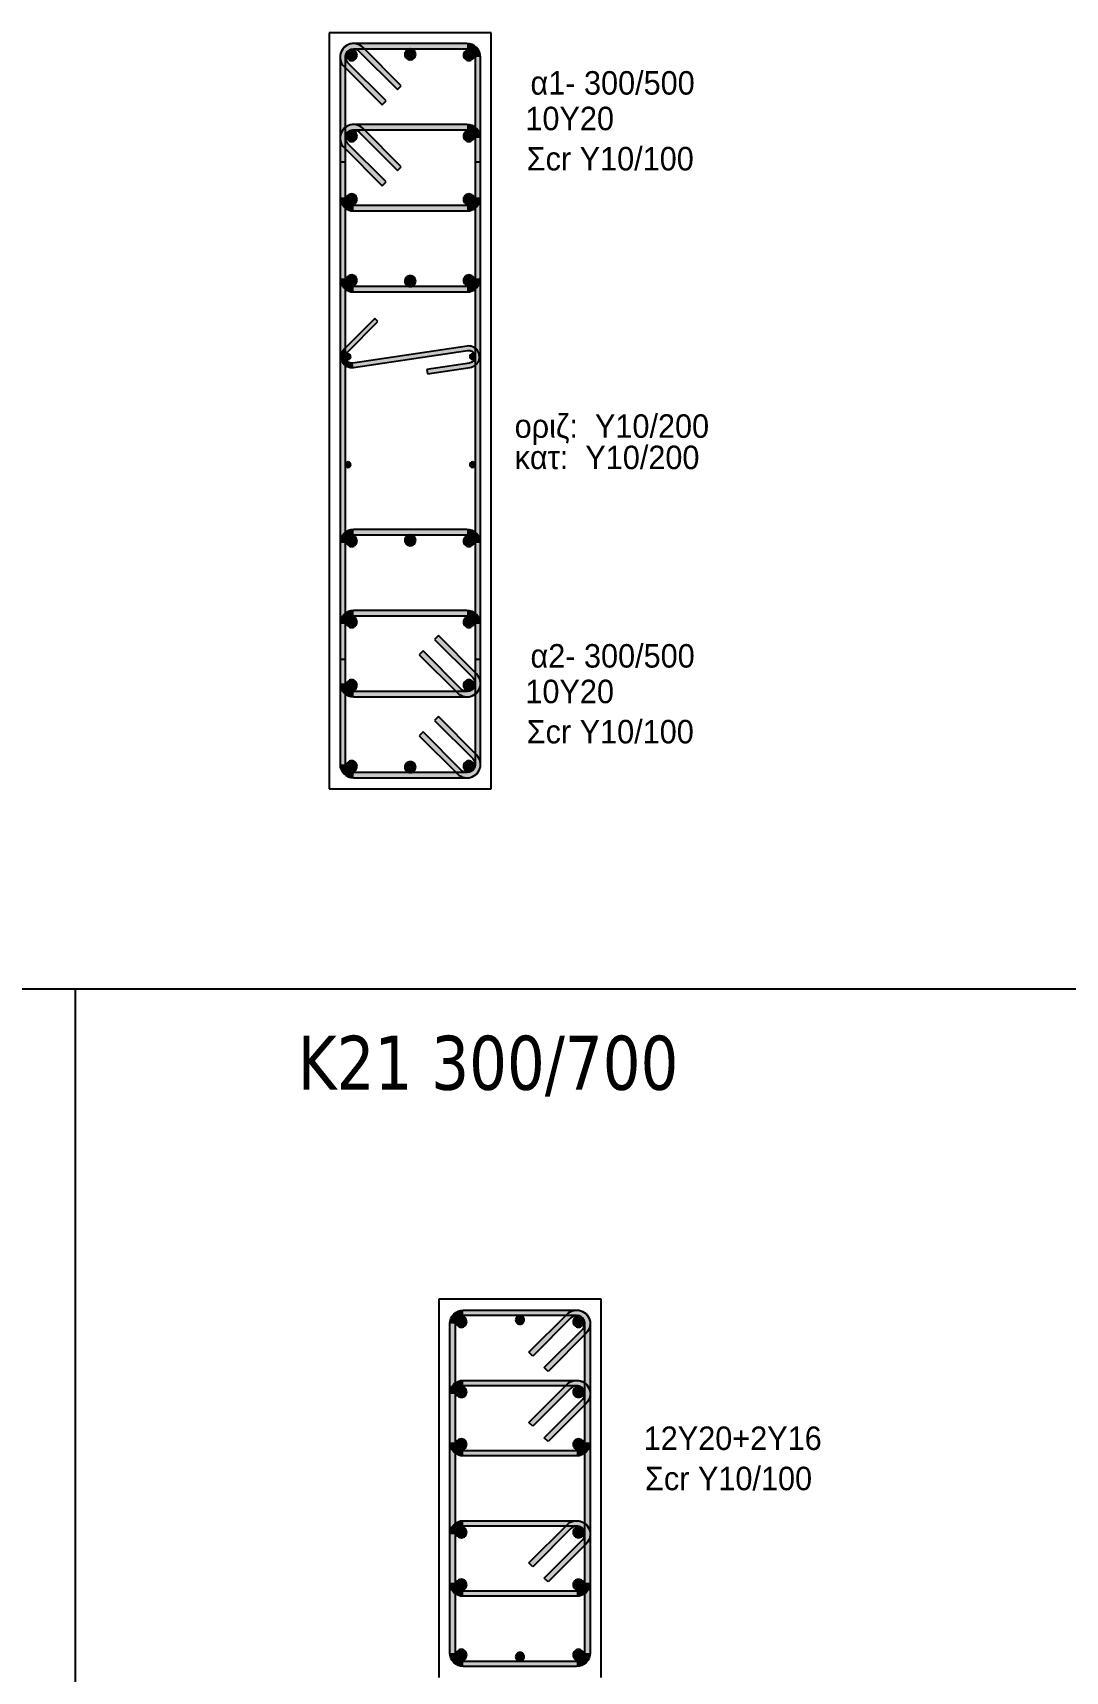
# Model space of a CAD drawing. Header units: millimetres. Extents: x -2171 to 1563, y -1758 to -1505.
# Drawn here: x 6.69 to 16.25, y -1616.9 to -1601.73 of the extents above; entities that cross this region are included whole.
import ezdxf

# ---------------------------------------------------------------- set-up
doc = ezdxf.new("R2010")
doc.units = ezdxf.units.MM
for name, color, linetype in [('Col_Det', 7, 'Continuous'), ('Col_Det_Fill', 7, 'Continuous'), ('Geo_Col_Pro_1', 7, 'Continuous'), ('pinakaki', 153, 'Continuous')]:
    doc.layers.add(name, color=color, linetype=linetype)
doc.styles.add('S1Arl22_b_934_161', font='arial.ttf', dxfattribs={"width": 0.933629, "height": 0.002175})
doc.styles.get("Standard").update_dxf_attribs({"font": 'tahoma.ttf'})

msp = doc.modelspace()

# ---------------------------------------------------------------- hatches: boundary and pattern name
at = {"layer": 'Col_Det_Fill'}
for color, points in [(252, [(9.717, -1601.9014), (9.7523, -1601.8661, 0.6681786), (9.5389, -1601.9545), (9.5889, -1601.9545, -0.6681786)]), (252, [(9.6639, -1601.8795), (9.6639, -1601.8295, 0.6681786), (9.5756, -1602.0428), (9.6109, -1602.0075, -0.6681786)]), (252, [(9.5889, -1601.9545), (9.5389, -1601.9545), (9.5389, -1604.0045), (9.5889, -1604.0045)]), (12, [(9.6463, -1601.8868, 0.4142136), (9.5963, -1601.9368, 0.4142136), (9.6463, -1601.9868, 0.4142136), (9.6963, -1601.9368, 0.4142136)]), (252, [(10.7139, -1601.8795), (10.7139, -1601.8295), (9.6639, -1601.8295), (9.6639, -1601.8795)]), (252, [(10.0705, -1602.255), (10.1059, -1602.2196), (9.7523, -1601.8661), (9.717, -1601.9014)]), (133, [(10.1889, -1601.8795, 0.4142136), (10.1389, -1601.9295, 0.4142136), (10.1889, -1601.9795, 0.4142136), (10.2389, -1601.9295, 0.4142136)]), (12, [(10.7316, -1601.8868, 0.4142136), (10.6816, -1601.9368, 0.4142136), (10.7316, -1601.9868, 0.4142136), (10.7816, -1601.9368, 0.4142136)]), (252, [(10.7889, -1601.9545), (10.8389, -1601.9545, 0.4142136), (10.7139, -1601.8295), (10.7139, -1601.8795, -0.4142136)]), (252, [(10.7889, -1604.0045), (10.8389, -1604.0045), (10.8389, -1601.9545), (10.7889, -1601.9545)]), (252, [(9.6109, -1602.0075), (9.5756, -1602.0428), (9.9291, -1602.3964), (9.9645, -1602.361)]), (252, [(9.717, -1602.6514), (9.7523, -1602.6161, 0.6681786), (9.5389, -1602.7045), (9.5889, -1602.7045, -0.6681786)]), (252, [(9.6639, -1602.6295), (9.6639, -1602.5795, 0.6681786), (9.5756, -1602.7928), (9.6109, -1602.7575, -0.6681786)]), (252, [(9.5889, -1602.7045), (9.5389, -1602.7045), (9.5389, -1603.2545), (9.5889, -1603.2545)]), (56, [(9.6463, -1602.6368, 0.4142136), (9.5963, -1602.6868, 0.4142136), (9.6463, -1602.7368, 0.4142136), (9.6963, -1602.6868, 0.4142136)]), (252, [(10.7139, -1602.6295), (10.7139, -1602.5795), (9.6639, -1602.5795), (9.6639, -1602.6295)]), (252, [(10.0705, -1603.005), (10.1059, -1602.9696), (9.7523, -1602.6161), (9.717, -1602.6514)]), (56, [(10.7316, -1602.6368, 0.4142136), (10.6816, -1602.6868, 0.4142136), (10.7316, -1602.7368, 0.4142136), (10.7816, -1602.6868, 0.4142136)]), (252, [(10.7889, -1602.7045), (10.8389, -1602.7045, 0.4142136), (10.7139, -1602.5795), (10.7139, -1602.6295, -0.4142136)]), (252, [(10.7889, -1603.2545), (10.8389, -1603.2545), (10.8389, -1602.7045), (10.7889, -1602.7045)]), (252, [(9.6109, -1602.7575), (9.5756, -1602.7928), (9.9291, -1603.1464), (9.9645, -1603.111)]), (252, [(9.5889, -1602.9279), (9.5389, -1602.9279), (9.5389, -1607.531), (9.5889, -1607.531)]), (252, [(10.7889, -1607.531), (10.8389, -1607.531), (10.8389, -1602.9279), (10.7889, -1602.9279)]), (252, [(9.5889, -1603.2545), (9.5389, -1603.2545, 0.4142136), (9.6639, -1603.3795), (9.6639, -1603.3295, -0.4142136)]), (56, [(9.6463, -1603.2221, 0.4142136), (9.5963, -1603.2721, 0.4142136), (9.6463, -1603.3221, 0.4142136), (9.6963, -1603.2721, 0.4142136)]), (56, [(10.7316, -1603.2221, 0.4142136), (10.6816, -1603.2721, 0.4142136), (10.7316, -1603.3221, 0.4142136), (10.7816, -1603.2721, 0.4142136)]), (252, [(10.7139, -1603.3295), (10.7139, -1603.3795, 0.4142136), (10.8389, -1603.2545), (10.7889, -1603.2545, -0.4142136)]), (252, [(9.6639, -1603.3295), (9.6639, -1603.3795), (10.7139, -1603.3795), (10.7139, -1603.3295)]), (252, [(9.5889, -1604.0045), (9.5389, -1604.0045, 0.4142136), (9.6639, -1604.1295), (9.6639, -1604.0795, -0.4142136)]), (12, [(9.6463, -1603.9721, 0.4142136), (9.5963, -1604.0221, 0.4142136), (9.6463, -1604.0721, 0.4142136), (9.6963, -1604.0221, 0.4142136)]), (252, [(9.6639, -1604.0795), (9.6639, -1604.1295), (10.7139, -1604.1295), (10.7139, -1604.0795)]), (133, [(10.1889, -1603.9795, 0.4142136), (10.1389, -1604.0295, 0.4142136), (10.1889, -1604.0795, 0.4142136), (10.2389, -1604.0295, 0.4142136)]), (12, [(10.7316, -1603.9721, 0.4142136), (10.6816, -1604.0221, 0.4142136), (10.7316, -1604.0721, 0.4142136), (10.7816, -1604.0221, 0.4142136)]), (252, [(10.7139, -1604.0795), (10.7139, -1604.1295, 0.4142136), (10.8389, -1604.0045), (10.7889, -1604.0045, -0.4142136)]), (252, [(9.5782, -1604.659), (9.6065, -1604.6873), (9.8894, -1604.4044), (9.8611, -1604.3762)]), (252, [(9.6638, -1604.8286), (9.6578, -1604.789, -0.7233449), (9.6065, -1604.6873), (9.5782, -1604.659, 0.7233449)]), (252, [(10.7201, -1604.6704), (10.7141, -1604.6308), (9.6578, -1604.789), (9.6638, -1604.8286)]), (252, [(10.7378, -1604.789), (10.7438, -1604.8286, 1), (10.7141, -1604.6308), (10.7201, -1604.6704, -1)]), (133, [(9.6139, -1604.7547, 0.4142136), (9.6389, -1604.7297, 0.4142136), (9.6139, -1604.7047, 0.4142136), (9.5889, -1604.7297, 0.4142136)]), (252, [(10.3422, -1604.8483), (10.3482, -1604.8879), (10.7438, -1604.8286), (10.7378, -1604.789)]), (133, [(10.7639, -1604.7547, 0.4142136), (10.7889, -1604.7297, 0.4142136), (10.7639, -1604.7047, 0.4142136), (10.7389, -1604.7297, 0.4142136)]), (133, [(9.6139, -1605.7542, 0.4142136), (9.6389, -1605.7292, 0.4142136), (9.6139, -1605.7042, 0.4142136), (9.5889, -1605.7292, 0.4142136)]), (133, [(10.7639, -1605.7542, 0.4142136), (10.7889, -1605.7292, 0.4142136), (10.7639, -1605.7042, 0.4142136), (10.7389, -1605.7292, 0.4142136)]), (252, [(9.6639, -1606.3795), (9.6639, -1606.3295, 0.4142136), (9.5389, -1606.4545), (9.5889, -1606.4545, -0.4142136)]), (252, [(10.7139, -1606.3795), (10.7139, -1606.3295), (9.6639, -1606.3295), (9.6639, -1606.3795)]), (252, [(10.7889, -1606.4545), (10.8389, -1606.4545, 0.4142136), (10.7139, -1606.3295), (10.7139, -1606.3795, -0.4142136)]), (252, [(9.5889, -1606.4545), (9.5389, -1606.4545), (9.5389, -1608.5045), (9.5889, -1608.5045)]), (12, [(9.6463, -1606.4868, 0.4142136), (9.6963, -1606.4368, 0.4142136), (9.6463, -1606.3868, 0.4142136), (9.5963, -1606.4368, 0.4142136)]), (133, [(10.1889, -1606.4795, 0.4142136), (10.2389, -1606.4295, 0.4142136), (10.1889, -1606.3795, 0.4142136), (10.1389, -1606.4295, 0.4142136)]), (12, [(10.7316, -1606.4868, 0.4142136), (10.7816, -1606.4368, 0.4142136), (10.7316, -1606.3868, 0.4142136), (10.6816, -1606.4368, 0.4142136)]), (252, [(10.7889, -1608.5045), (10.8389, -1608.5045), (10.8389, -1606.4545), (10.7889, -1606.4545)]), (252, [(9.6639, -1607.1295), (9.6639, -1607.0795, 0.4142136), (9.5389, -1607.2045), (9.5889, -1607.2045, -0.4142136)]), (252, [(10.7139, -1607.1295), (10.7139, -1607.0795), (9.6639, -1607.0795), (9.6639, -1607.1295)]), (252, [(10.7889, -1607.2045), (10.8389, -1607.2045, 0.4142136), (10.7139, -1607.0795), (10.7139, -1607.1295, -0.4142136)]), (252, [(9.5889, -1607.2045), (9.5389, -1607.2045), (9.5389, -1607.7545), (9.5889, -1607.7545)]), (56, [(9.6463, -1607.2368, 0.4142136), (9.6963, -1607.1868, 0.4142136), (9.6463, -1607.1368, 0.4142136), (9.5963, -1607.1868, 0.4142136)]), (56, [(10.7316, -1607.2368, 0.4142136), (10.7816, -1607.1868, 0.4142136), (10.7316, -1607.1368, 0.4142136), (10.6816, -1607.1868, 0.4142136)]), (252, [(10.7889, -1607.7545), (10.8389, -1607.7545), (10.8389, -1607.2045), (10.7889, -1607.2045)]), (252, [(10.767, -1607.7014), (10.8023, -1607.6661), (10.4488, -1607.3125), (10.4134, -1607.3479)]), (252, [(10.3074, -1607.4539), (10.272, -1607.4893), (10.6256, -1607.8428), (10.6609, -1607.8075)]), (252, [(10.7139, -1607.8295), (10.7139, -1607.8795, 0.6681786), (10.8023, -1607.6661), (10.767, -1607.7014, -0.6681786)]), (252, [(9.5889, -1607.7545), (9.5389, -1607.7545, 0.4142136), (9.6639, -1607.8795), (9.6639, -1607.8295, -0.4142136)]), (56, [(9.6463, -1607.8221, 0.4142136), (9.6963, -1607.7721, 0.4142136), (9.6463, -1607.7221, 0.4142136), (9.5963, -1607.7721, 0.4142136)]), (252, [(9.6639, -1607.8295), (9.6639, -1607.8795), (10.7139, -1607.8795), (10.7139, -1607.8295)]), (252, [(10.6609, -1607.8075), (10.6256, -1607.8428, 0.6681786), (10.8389, -1607.7545), (10.7889, -1607.7545, -0.6681786)]), (56, [(10.7316, -1607.8221, 0.4142136), (10.7816, -1607.7721, 0.4142136), (10.7316, -1607.7221, 0.4142136), (10.6816, -1607.7721, 0.4142136)]), (252, [(10.767, -1608.4514), (10.8023, -1608.4161), (10.4488, -1608.0625), (10.4134, -1608.0979)]), (252, [(10.3074, -1608.2039), (10.272, -1608.2393), (10.6256, -1608.5928), (10.6609, -1608.5575)]), (12, [(9.6463, -1608.5721, 0.4142136), (9.6963, -1608.5221, 0.4142136), (9.6463, -1608.4721, 0.4142136), (9.5963, -1608.5221, 0.4142136)]), (133, [(10.1889, -1608.5795, 0.4142136), (10.2389, -1608.5295, 0.4142136), (10.1889, -1608.4795, 0.4142136), (10.1389, -1608.5295, 0.4142136)]), (12, [(10.7316, -1608.5721, 0.4142136), (10.7816, -1608.5221, 0.4142136), (10.7316, -1608.4721, 0.4142136), (10.6816, -1608.5221, 0.4142136)]), (252, [(10.7139, -1608.5795), (10.7139, -1608.6295, 0.6681786), (10.8023, -1608.4161), (10.767, -1608.4514, -0.6681786)]), (252, [(9.5889, -1608.5045), (9.5389, -1608.5045, 0.4142136), (9.6639, -1608.6295), (9.6639, -1608.5795, -0.4142136)]), (252, [(9.6639, -1608.5795), (9.6639, -1608.6295), (10.7139, -1608.6295), (10.7139, -1608.5795)]), (252, [(10.6609, -1608.5575), (10.6256, -1608.5928, 0.6681786), (10.8389, -1608.5045), (10.7889, -1608.5045, -0.6681786)]), (252, [(10.6042, -1613.6836), (10.5542, -1613.6836, -0.4142136), (10.6792, -1613.5586), (10.6792, -1613.6086, 0.4142136)]), (12, [(10.7116, -1613.6659, 0.4142136), (10.6616, -1613.6159, 0.4142136), (10.6116, -1613.6659, 0.4142136), (10.6616, -1613.7159, 0.4142136)]), (252, [(10.6792, -1613.6086), (10.6792, -1613.5586), (11.7292, -1613.5586), (11.7292, -1613.6086)]), (12, [(11.2443, -1613.6486, 0.4142136), (11.2043, -1613.6086, 0.4142136), (11.1643, -1613.6486, 0.4142136), (11.2043, -1613.6886, 0.4142136)]), (252, [(11.3226, -1613.9841), (11.2873, -1613.9487), (11.6408, -1613.5952), (11.6762, -1613.6305)]), (252, [(11.6762, -1613.6305), (11.6408, -1613.5952, -0.6681786), (11.8542, -1613.6836), (11.8042, -1613.6836, 0.6681786)]), (12, [(11.7969, -1613.6659, 0.4142136), (11.7469, -1613.6159, 0.4142136), (11.6969, -1613.6659, 0.4142136), (11.7469, -1613.7159, 0.4142136)]), (252, [(11.7292, -1613.6086), (11.7292, -1613.5586, -0.6681786), (11.8176, -1613.772), (11.7823, -1613.7366, 0.6681786)]), (252, [(10.6042, -1616.7336), (10.5542, -1616.7336), (10.5542, -1613.6836), (10.6042, -1613.6836)]), (252, [(11.7823, -1613.7366), (11.8176, -1613.772), (11.4641, -1614.1255), (11.4287, -1614.0902)]), (252, [(11.8042, -1613.6836), (11.8542, -1613.6836), (11.8542, -1616.7336), (11.8042, -1616.7336)]), (252, [(10.6042, -1614.3336), (10.5542, -1614.3336, -0.4142136), (10.6792, -1614.2086), (10.6792, -1614.2586, 0.4142136)]), (252, [(10.6792, -1614.2586), (10.6792, -1614.2086), (11.7292, -1614.2086), (11.7292, -1614.2586)]), (252, [(11.3226, -1614.6341), (11.2873, -1614.5987), (11.6408, -1614.2452), (11.6762, -1614.2805)]), (252, [(11.6762, -1614.2805), (11.6408, -1614.2452, -0.6681786), (11.8542, -1614.3336), (11.8042, -1614.3336, 0.6681786)]), (252, [(11.7292, -1614.2586), (11.7292, -1614.2086, -0.6681786), (11.8176, -1614.422), (11.7823, -1614.3866, 0.6681786)]), (252, [(10.6042, -1614.7836), (10.5542, -1614.7836), (10.5542, -1614.3336), (10.6042, -1614.3336)]), (56, [(10.7116, -1614.3159, 0.4142136), (10.6616, -1614.2659, 0.4142136), (10.6116, -1614.3159, 0.4142136), (10.6616, -1614.3659, 0.4142136)]), (252, [(11.7823, -1614.3866), (11.8176, -1614.422), (11.4641, -1614.7755), (11.4287, -1614.7402)]), (56, [(11.7969, -1614.3159, 0.4142136), (11.7469, -1614.2659, 0.4142136), (11.6969, -1614.3159, 0.4142136), (11.7469, -1614.3659, 0.4142136)]), (252, [(11.8042, -1614.3336), (11.8542, -1614.3336), (11.8542, -1614.7836), (11.8042, -1614.7836)]), (252, [(10.6792, -1614.8586), (10.6792, -1614.9086, -0.4142136), (10.5542, -1614.7836), (10.6042, -1614.7836, 0.4142136)]), (56, [(10.7116, -1614.8012, 0.4142136), (10.6616, -1614.7512, 0.4142136), (10.6116, -1614.8012, 0.4142136), (10.6616, -1614.8512, 0.4142136)]), (56, [(11.7969, -1614.8012, 0.4142136), (11.7469, -1614.7512, 0.4142136), (11.6969, -1614.8012, 0.4142136), (11.7469, -1614.8512, 0.4142136)]), (252, [(11.8042, -1614.7836), (11.8542, -1614.7836, -0.4142136), (11.7292, -1614.9086), (11.7292, -1614.8586, 0.4142136)]), (252, [(11.7292, -1614.8586), (11.7292, -1614.9086), (10.6792, -1614.9086), (10.6792, -1614.8586)]), (252, [(10.6042, -1615.6336), (10.5542, -1615.6336, -0.4142136), (10.6792, -1615.5086), (10.6792, -1615.5586, 0.4142136)]), (56, [(10.7116, -1615.6159, 0.4142136), (10.6616, -1615.5659, 0.4142136), (10.6116, -1615.6159, 0.4142136), (10.6616, -1615.6659, 0.4142136)]), (252, [(10.6792, -1615.5586), (10.6792, -1615.5086), (11.7292, -1615.5086), (11.7292, -1615.5586)]), (252, [(11.3226, -1615.9341), (11.2873, -1615.8987), (11.6408, -1615.5452), (11.6762, -1615.5805)]), (252, [(11.6762, -1615.5805), (11.6408, -1615.5452, -0.6681786), (11.8542, -1615.6336), (11.8042, -1615.6336, 0.6681786)]), (56, [(11.7969, -1615.6159, 0.4142136), (11.7469, -1615.5659, 0.4142136), (11.6969, -1615.6159, 0.4142136), (11.7469, -1615.6659, 0.4142136)]), (252, [(11.7292, -1615.5586), (11.7292, -1615.5086, -0.6681786), (11.8176, -1615.722), (11.7823, -1615.6866, 0.6681786)]), (252, [(10.6042, -1616.0836), (10.5542, -1616.0836), (10.5542, -1615.6336), (10.6042, -1615.6336)]), (252, [(11.7823, -1615.6866), (11.8176, -1615.722), (11.4641, -1616.0755), (11.4287, -1616.0402)]), (252, [(11.8042, -1615.6336), (11.8542, -1615.6336), (11.8542, -1616.0836), (11.8042, -1616.0836)]), (56, [(10.7116, -1616.1012, 0.4142136), (10.6616, -1616.0512, 0.4142136), (10.6116, -1616.1012, 0.4142136), (10.6616, -1616.1512, 0.4142136)]), (56, [(11.7969, -1616.1012, 0.4142136), (11.7469, -1616.0512, 0.4142136), (11.6969, -1616.1012, 0.4142136), (11.7469, -1616.1512, 0.4142136)]), (252, [(10.6792, -1616.1586), (10.6792, -1616.2086, -0.4142136), (10.5542, -1616.0836), (10.6042, -1616.0836, 0.4142136)]), (252, [(11.7292, -1616.1586), (11.7292, -1616.2086), (10.6792, -1616.2086), (10.6792, -1616.1586)]), (252, [(11.8042, -1616.0836), (11.8542, -1616.0836, -0.4142136), (11.7292, -1616.2086), (11.7292, -1616.1586, 0.4142136)]), (252, [(10.6792, -1616.8086), (10.6792, -1616.8586, -0.4142136), (10.5542, -1616.7336), (10.6042, -1616.7336, 0.4142136)]), (12, [(10.7116, -1616.7512, 0.4142136), (10.6616, -1616.7012, 0.4142136), (10.6116, -1616.7512, 0.4142136), (10.6616, -1616.8012, 0.4142136)]), (252, [(11.7292, -1616.8086), (11.7292, -1616.8586), (10.6792, -1616.8586), (10.6792, -1616.8086)]), (12, [(11.2442, -1616.7686, 0.4142136), (11.2042, -1616.7286, 0.4142136), (11.1642, -1616.7686, 0.4142136), (11.2042, -1616.8086, 0.4142136)]), (12, [(11.7969, -1616.7512, 0.4142136), (11.7469, -1616.7012, 0.4142136), (11.6969, -1616.7512, 0.4142136), (11.7469, -1616.8012, 0.4142136)]), (252, [(11.8042, -1616.7336), (11.8542, -1616.7336, -0.4142136), (11.7292, -1616.8586), (11.7292, -1616.8086, 0.4142136)])]:
    msp.add_hatch(color=color, dxfattribs=at).paths.add_polyline_path(points)

# ---------------------------------------------------------------- linework, layer by layer
at = {"layer": 'Col_Det', "color": 7, "elevation": -49.25}
for points in [[(10.9389, -1601.7295), (9.4389, -1601.7295)], [(9.4389, -1601.7295), (9.4389, -1608.7295)], [(10.9389, -1608.7295), (10.9389, -1601.7295)], [(9.5389, -1601.9545), (9.5389, -1604.0045)], [(9.5889, -1604.0045), (9.5889, -1601.9545)], [(10.7139, -1601.8295), (9.6639, -1601.8295)], [(9.6639, -1601.8795), (10.7139, -1601.8795)], [(9.717, -1601.9014), (10.0705, -1602.255)], [(10.1059, -1602.2196), (9.7523, -1601.8661)], [(10.7889, -1601.9545), (10.7889, -1604.0045)], [(10.8389, -1604.0045), (10.8389, -1601.9545)], [(9.5756, -1602.0428), (9.9291, -1602.3964)], [(9.9645, -1602.361), (9.6109, -1602.0075)], [(10.0705, -1602.255), (10.1059, -1602.2196)], [(9.9291, -1602.3964), (9.9645, -1602.361)], [(9.5389, -1602.7045), (9.5389, -1603.2545)], [(9.5889, -1603.2545), (9.5889, -1602.7045)], [(10.7139, -1602.5795), (9.6639, -1602.5795)], [(9.6639, -1602.6295), (10.7139, -1602.6295)], [(9.717, -1602.6514), (10.0705, -1603.005)], [(10.1059, -1602.9696), (9.7523, -1602.6161)], [(10.7889, -1602.7045), (10.7889, -1603.2545)], [(10.8389, -1603.2545), (10.8389, -1602.7045)], [(9.5756, -1602.7928), (9.9291, -1603.1464)], [(9.9645, -1603.111), (9.6109, -1602.7575)], [(9.5889, -1602.9279), (9.5389, -1602.9279)], [(9.5389, -1602.9279), (9.5389, -1607.531)], [(9.5889, -1607.531), (9.5889, -1602.9279)], [(10.0705, -1603.005), (10.1059, -1602.9696)], [(10.8389, -1602.9279), (10.7889, -1602.9279)], [(10.7889, -1602.9279), (10.7889, -1607.531)], [(10.8389, -1607.531), (10.8389, -1602.9279)], [(9.9291, -1603.1464), (9.9645, -1603.111)], [(10.7139, -1603.3295), (9.6639, -1603.3295)], [(9.6639, -1603.3795), (10.7139, -1603.3795)], [(10.7139, -1604.0795), (9.6639, -1604.0795)], [(9.6639, -1604.1295), (10.7139, -1604.1295)], [(9.8611, -1604.3762), (9.5782, -1604.659)], [(9.8894, -1604.4044), (9.8611, -1604.3762)], [(9.6065, -1604.6873), (9.8894, -1604.4044)], [(10.7141, -1604.6308), (9.6578, -1604.789)], [(9.6638, -1604.8286), (10.7201, -1604.6704)], [(10.7378, -1604.789), (10.3422, -1604.8483)], [(10.3482, -1604.8879), (10.7438, -1604.8286)], [(10.3422, -1604.8483), (10.3482, -1604.8879)], [(10.7139, -1606.3295), (9.6639, -1606.3295)], [(9.5389, -1606.4545), (9.5389, -1608.5045)], [(9.5889, -1608.5045), (9.5889, -1606.4545)], [(9.6639, -1606.3795), (10.7139, -1606.3795)], [(10.7889, -1606.4545), (10.7889, -1608.5045)], [(10.8389, -1608.5045), (10.8389, -1606.4545)], [(10.7139, -1607.0795), (9.6639, -1607.0795)], [(9.5389, -1607.2045), (9.5389, -1607.7545)], [(9.5889, -1607.7545), (9.5889, -1607.2045)], [(9.6639, -1607.1295), (10.7139, -1607.1295)], [(10.7889, -1607.2045), (10.7889, -1607.7545)], [(10.8389, -1607.7545), (10.8389, -1607.2045)], [(10.4488, -1607.3125), (10.4134, -1607.3479)], [(10.4134, -1607.3479), (10.767, -1607.7014)], [(10.8023, -1607.6661), (10.4488, -1607.3125)], [(9.5389, -1607.531), (9.5889, -1607.531)], [(10.3074, -1607.4539), (10.272, -1607.4893)], [(10.272, -1607.4893), (10.6256, -1607.8428)], [(10.6609, -1607.8075), (10.3074, -1607.4539)], [(10.7889, -1607.531), (10.8389, -1607.531)], [(10.7139, -1607.8295), (9.6639, -1607.8295)], [(9.6639, -1607.8795), (10.7139, -1607.8795)], [(10.4488, -1608.0625), (10.4134, -1608.0979)], [(10.4134, -1608.0979), (10.767, -1608.4514)], [(10.8023, -1608.4161), (10.4488, -1608.0625)], [(10.3074, -1608.2039), (10.272, -1608.2393)], [(10.272, -1608.2393), (10.6256, -1608.5928)], [(10.6609, -1608.5575), (10.3074, -1608.2039)], [(10.7139, -1608.5795), (9.6639, -1608.5795)], [(9.6639, -1608.6295), (10.7139, -1608.6295)], [(9.4389, -1608.7295), (10.9389, -1608.7295)]]:
    msp.add_lwpolyline(points, dxfattribs=at)
for points in [[(9.7523, -1601.8661, 0.6681786), (9.5389, -1601.9545)], [(9.6639, -1601.8295, 0.6681786), (9.5756, -1602.0428)], [(9.5889, -1601.9545, -0.6681786), (9.717, -1601.9014, -0.6681786)], [(9.6109, -1602.0075, -0.6681786), (9.6639, -1601.8795, -0.6681786)], [(9.6463, -1601.8868, 0.4142136), (9.5963, -1601.9368, 0.4142136)], [(9.5963, -1601.9368, 0.4142136), (9.6463, -1601.9868, 0.4142136)], [(9.6963, -1601.9368, 0.4142136), (9.6463, -1601.8868, 0.4142136)], [(9.6463, -1601.9868, 0.4142136), (9.6963, -1601.9368, 0.4142136)], [(10.1889, -1601.8795, 0.4142136), (10.1389, -1601.9295, 0.4142136)], [(10.1389, -1601.9295, 0.4142136), (10.1889, -1601.9795, 0.4142136)], [(10.2389, -1601.9295, 0.4142136), (10.1889, -1601.8795, 0.4142136)], [(10.1889, -1601.9795, 0.4142136), (10.2389, -1601.9295, 0.4142136)], [(10.7316, -1601.8868, 0.4142136), (10.6816, -1601.9368, 0.4142136)], [(10.6816, -1601.9368, 0.4142136), (10.7316, -1601.9868, 0.4142136)], [(10.8389, -1601.9545, 0.4142136), (10.7139, -1601.8295)], [(10.7139, -1601.8795, -0.4142136), (10.7889, -1601.9545, -0.4142136)], [(10.7816, -1601.9368, 0.4142136), (10.7316, -1601.8868, 0.4142136)], [(10.7316, -1601.9868, 0.4142136), (10.7816, -1601.9368, 0.4142136)], [(9.7523, -1602.6161, 0.6681786), (9.5389, -1602.7045)], [(9.6639, -1602.5795, 0.6681786), (9.5756, -1602.7928)], [(9.5889, -1602.7045, -0.6681786), (9.717, -1602.6514, -0.6681786)], [(9.6109, -1602.7575, -0.6681786), (9.6639, -1602.6295, -0.6681786)], [(9.6463, -1602.6368, 0.4142136), (9.5963, -1602.6868, 0.4142136)], [(9.5963, -1602.6868, 0.4142136), (9.6463, -1602.7368, 0.4142136)], [(9.6963, -1602.6868, 0.4142136), (9.6463, -1602.6368, 0.4142136)], [(9.6463, -1602.7368, 0.4142136), (9.6963, -1602.6868, 0.4142136)], [(10.7316, -1602.6368, 0.4142136), (10.6816, -1602.6868, 0.4142136)], [(10.6816, -1602.6868, 0.4142136), (10.7316, -1602.7368, 0.4142136)], [(10.8389, -1602.7045, 0.4142136), (10.7139, -1602.5795)], [(10.7139, -1602.6295, -0.4142136), (10.7889, -1602.7045, -0.4142136)], [(10.7816, -1602.6868, 0.4142136), (10.7316, -1602.6368, 0.4142136)], [(10.7316, -1602.7368, 0.4142136), (10.7816, -1602.6868, 0.4142136)], [(9.5389, -1603.2545, 0.4142136), (9.6639, -1603.3795)], [(9.6639, -1603.3295, -0.4142136), (9.5889, -1603.2545, -0.4142136)], [(9.6463, -1603.2221, 0.4142136), (9.5963, -1603.2721, 0.4142136)], [(9.5963, -1603.2721, 0.4142136), (9.6463, -1603.3221, 0.4142136)], [(9.6963, -1603.2721, 0.4142136), (9.6463, -1603.2221, 0.4142136)], [(9.6463, -1603.3221, 0.4142136), (9.6963, -1603.2721, 0.4142136)], [(10.7316, -1603.2221, 0.4142136), (10.6816, -1603.2721, 0.4142136)], [(10.6816, -1603.2721, 0.4142136), (10.7316, -1603.3221, 0.4142136)], [(10.7139, -1603.3795, 0.4142136), (10.8389, -1603.2545)], [(10.7889, -1603.2545, -0.4142136), (10.7139, -1603.3295, -0.4142136)], [(10.7816, -1603.2721, 0.4142136), (10.7316, -1603.2221, 0.4142136)], [(10.7316, -1603.3221, 0.4142136), (10.7816, -1603.2721, 0.4142136)], [(9.5389, -1604.0045, 0.4142136), (9.6639, -1604.1295)], [(9.6639, -1604.0795, -0.4142136), (9.5889, -1604.0045, -0.4142136)], [(9.6463, -1603.9721, 0.4142136), (9.5963, -1604.0221, 0.4142136)], [(9.5963, -1604.0221, 0.4142136), (9.6463, -1604.0721, 0.4142136)], [(9.6963, -1604.0221, 0.4142136), (9.6463, -1603.9721, 0.4142136)], [(9.6463, -1604.0721, 0.4142136), (9.6963, -1604.0221, 0.4142136)], [(10.1889, -1603.9795, 0.4142136), (10.1389, -1604.0295, 0.4142136)], [(10.1389, -1604.0295, 0.4142136), (10.1889, -1604.0795, 0.4142136)], [(10.2389, -1604.0295, 0.4142136), (10.1889, -1603.9795, 0.4142136)], [(10.1889, -1604.0795, 0.4142136), (10.2389, -1604.0295, 0.4142136)], [(10.7316, -1603.9721, 0.4142136), (10.6816, -1604.0221, 0.4142136)], [(10.6816, -1604.0221, 0.4142136), (10.7316, -1604.0721, 0.4142136)], [(10.7139, -1604.1295, 0.4142136), (10.8389, -1604.0045)], [(10.7889, -1604.0045, -0.4142136), (10.7139, -1604.0795, -0.4142136)], [(10.7816, -1604.0221, 0.4142136), (10.7316, -1603.9721, 0.4142136)], [(10.7316, -1604.0721, 0.4142136), (10.7816, -1604.0221, 0.4142136)], [(9.5782, -1604.659, 0.7233449), (9.6638, -1604.8286, 0.7233449)], [(9.6578, -1604.789, -0.7233449), (9.6065, -1604.6873)], [(10.7438, -1604.8286, 1), (10.7141, -1604.6308)], [(10.7201, -1604.6704, -1), (10.7378, -1604.789, -1)], [(9.6139, -1604.7047, 0.4142136), (9.5889, -1604.7297, 0.4142136)], [(9.5889, -1604.7297, 0.4142136), (9.6139, -1604.7547, 0.4142136)], [(9.6389, -1604.7297, 0.4142136), (9.6139, -1604.7047, 0.4142136)], [(9.6139, -1604.7547, 0.4142136), (9.6389, -1604.7297, 0.4142136)], [(10.7639, -1604.7047, 0.4142136), (10.7389, -1604.7297, 0.4142136)], [(10.7389, -1604.7297, 0.4142136), (10.7639, -1604.7547, 0.4142136)], [(10.7889, -1604.7297, 0.4142136), (10.7639, -1604.7047, 0.4142136)], [(10.7639, -1604.7547, 0.4142136), (10.7889, -1604.7297, 0.4142136)], [(9.6139, -1605.7042, 0.4142136), (9.5889, -1605.7292, 0.4142136)], [(9.5889, -1605.7292, 0.4142136), (9.6139, -1605.7542, 0.4142136)], [(9.6389, -1605.7292, 0.4142136), (9.6139, -1605.7042, 0.4142136)], [(9.6139, -1605.7542, 0.4142136), (9.6389, -1605.7292, 0.4142136)], [(10.7639, -1605.7042, 0.4142136), (10.7389, -1605.7292, 0.4142136)], [(10.7389, -1605.7292, 0.4142136), (10.7639, -1605.7542, 0.4142136)], [(10.7889, -1605.7292, 0.4142136), (10.7639, -1605.7042, 0.4142136)], [(10.7639, -1605.7542, 0.4142136), (10.7889, -1605.7292, 0.4142136)], [(9.6639, -1606.3295, 0.4142136), (9.5389, -1606.4545)], [(10.8389, -1606.4545, 0.4142136), (10.7139, -1606.3295)], [(9.5889, -1606.4545, -0.4142136), (9.6639, -1606.3795, -0.4142136)], [(9.6463, -1606.3868, 0.4142136), (9.5963, -1606.4368, 0.4142136)], [(9.5963, -1606.4368, 0.4142136), (9.6463, -1606.4868, 0.4142136)], [(9.6963, -1606.4368, 0.4142136), (9.6463, -1606.3868, 0.4142136)], [(9.6463, -1606.4868, 0.4142136), (9.6963, -1606.4368, 0.4142136)], [(10.1889, -1606.3795, 0.4142136), (10.1389, -1606.4295, 0.4142136)], [(10.1389, -1606.4295, 0.4142136), (10.1889, -1606.4795, 0.4142136)], [(10.2389, -1606.4295, 0.4142136), (10.1889, -1606.3795, 0.4142136)], [(10.1889, -1606.4795, 0.4142136), (10.2389, -1606.4295, 0.4142136)], [(10.7316, -1606.3868, 0.4142136), (10.6816, -1606.4368, 0.4142136)], [(10.6816, -1606.4368, 0.4142136), (10.7316, -1606.4868, 0.4142136)], [(10.7139, -1606.3795, -0.4142136), (10.7889, -1606.4545, -0.4142136)], [(10.7816, -1606.4368, 0.4142136), (10.7316, -1606.3868, 0.4142136)], [(10.7316, -1606.4868, 0.4142136), (10.7816, -1606.4368, 0.4142136)], [(9.6639, -1607.0795, 0.4142136), (9.5389, -1607.2045)], [(10.8389, -1607.2045, 0.4142136), (10.7139, -1607.0795)], [(9.5889, -1607.2045, -0.4142136), (9.6639, -1607.1295, -0.4142136)], [(9.6463, -1607.1368, 0.4142136), (9.5963, -1607.1868, 0.4142136)], [(9.5963, -1607.1868, 0.4142136), (9.6463, -1607.2368, 0.4142136)], [(9.6963, -1607.1868, 0.4142136), (9.6463, -1607.1368, 0.4142136)], [(9.6463, -1607.2368, 0.4142136), (9.6963, -1607.1868, 0.4142136)], [(10.7316, -1607.1368, 0.4142136), (10.6816, -1607.1868, 0.4142136)], [(10.6816, -1607.1868, 0.4142136), (10.7316, -1607.2368, 0.4142136)], [(10.7139, -1607.1295, -0.4142136), (10.7889, -1607.2045, -0.4142136)], [(10.7816, -1607.1868, 0.4142136), (10.7316, -1607.1368, 0.4142136)], [(10.7316, -1607.2368, 0.4142136), (10.7816, -1607.1868, 0.4142136)], [(10.7139, -1607.8795, 0.6681786), (10.8023, -1607.6661)], [(10.767, -1607.7014, -0.6681786), (10.7139, -1607.8295, -0.6681786)], [(9.5389, -1607.7545, 0.4142136), (9.6639, -1607.8795)], [(9.6639, -1607.8295, -0.4142136), (9.5889, -1607.7545, -0.4142136)], [(9.6463, -1607.7221, 0.4142136), (9.5963, -1607.7721, 0.4142136)], [(9.5963, -1607.7721, 0.4142136), (9.6463, -1607.8221, 0.4142136)], [(9.6963, -1607.7721, 0.4142136), (9.6463, -1607.7221, 0.4142136)], [(9.6463, -1607.8221, 0.4142136), (9.6963, -1607.7721, 0.4142136)], [(10.6256, -1607.8428, 0.6681786), (10.8389, -1607.7545)], [(10.7889, -1607.7545, -0.6681786), (10.6609, -1607.8075, -0.6681786)], [(10.7316, -1607.7221, 0.4142136), (10.6816, -1607.7721, 0.4142136)], [(10.6816, -1607.7721, 0.4142136), (10.7316, -1607.8221, 0.4142136)], [(10.7816, -1607.7721, 0.4142136), (10.7316, -1607.7221, 0.4142136)], [(10.7316, -1607.8221, 0.4142136), (10.7816, -1607.7721, 0.4142136)], [(9.6463, -1608.4721, 0.4142136), (9.5963, -1608.5221, 0.4142136)], [(9.6963, -1608.5221, 0.4142136), (9.6463, -1608.4721, 0.4142136)], [(10.1889, -1608.4795, 0.4142136), (10.1389, -1608.5295, 0.4142136)], [(10.2389, -1608.5295, 0.4142136), (10.1889, -1608.4795, 0.4142136)], [(10.7316, -1608.4721, 0.4142136), (10.6816, -1608.5221, 0.4142136)], [(10.7139, -1608.6295, 0.6681786), (10.8023, -1608.4161)], [(10.767, -1608.4514, -0.6681786), (10.7139, -1608.5795, -0.6681786)], [(10.7816, -1608.5221, 0.4142136), (10.7316, -1608.4721, 0.4142136)], [(9.5389, -1608.5045, 0.4142136), (9.6639, -1608.6295)], [(9.6639, -1608.5795, -0.4142136), (9.5889, -1608.5045, -0.4142136)], [(9.5963, -1608.5221, 0.4142136), (9.6463, -1608.5721, 0.4142136)], [(9.6463, -1608.5721, 0.4142136), (9.6963, -1608.5221, 0.4142136)], [(10.1389, -1608.5295, 0.4142136), (10.1889, -1608.5795, 0.4142136)], [(10.1889, -1608.5795, 0.4142136), (10.2389, -1608.5295, 0.4142136)], [(10.6256, -1608.5928, 0.6681786), (10.8389, -1608.5045)], [(10.7889, -1608.5045, -0.6681786), (10.6609, -1608.5575, -0.6681786)], [(10.6816, -1608.5221, 0.4142136), (10.7316, -1608.5721, 0.4142136)], [(10.7316, -1608.5721, 0.4142136), (10.7816, -1608.5221, 0.4142136)]]:
    msp.add_lwpolyline(points, format="xyb", dxfattribs=at)
at = {"layer": 'Col_Det', "color": 7}
for points in [[(11.9567, -1613.4561), (10.4517, -1613.4561)], [(10.4517, -1613.4561), (10.4517, -1616.9611)], [(11.9567, -1616.9611), (11.9567, -1613.4561)], [(10.6792, -1613.5586), (11.7292, -1613.5586)], [(11.7292, -1613.6086), (10.6792, -1613.6086)], [(11.2873, -1613.9487), (11.6408, -1613.5952)], [(11.6762, -1613.6305), (11.3226, -1613.9841)], [(10.5542, -1616.7336), (10.5542, -1613.6836)], [(10.6042, -1613.6836), (10.6042, -1616.7336)], [(11.4287, -1614.0902), (11.7823, -1613.7366)], [(11.8176, -1613.772), (11.4641, -1614.1255)], [(11.8042, -1616.7336), (11.8042, -1613.6836)], [(11.8542, -1613.6836), (11.8542, -1616.7336)], [(11.3226, -1613.9841), (11.2873, -1613.9487)], [(11.4641, -1614.1255), (11.4287, -1614.0902)], [(10.6792, -1614.2086), (11.7292, -1614.2086)], [(11.2873, -1614.5987), (11.6408, -1614.2452)], [(10.5542, -1614.7836), (10.5542, -1614.3336)], [(10.6042, -1614.3336), (10.6042, -1614.7836)], [(11.7292, -1614.2586), (10.6792, -1614.2586)], [(11.6762, -1614.2805), (11.3226, -1614.6341)], [(11.4287, -1614.7402), (11.7823, -1614.3866)], [(11.8042, -1614.7836), (11.8042, -1614.3336)], [(11.8542, -1614.3336), (11.8542, -1614.7836)], [(11.8176, -1614.422), (11.4641, -1614.7755)], [(11.3226, -1614.6341), (11.2873, -1614.5987)], [(11.4641, -1614.7755), (11.4287, -1614.7402)], [(10.6792, -1614.8586), (11.7292, -1614.8586)], [(11.7292, -1614.9086), (10.6792, -1614.9086)], [(10.6792, -1615.5086), (11.7292, -1615.5086)], [(11.7292, -1615.5586), (10.6792, -1615.5586)], [(11.2873, -1615.8987), (11.6408, -1615.5452)], [(11.6762, -1615.5805), (11.3226, -1615.9341)], [(10.5542, -1616.0836), (10.5542, -1615.6336)], [(10.6042, -1615.6336), (10.6042, -1616.0836)], [(11.4287, -1616.0402), (11.7823, -1615.6866)], [(11.8176, -1615.722), (11.4641, -1616.0755)], [(11.8042, -1616.0836), (11.8042, -1615.6336)], [(11.8542, -1615.6336), (11.8542, -1616.0836)], [(11.3226, -1615.9341), (11.2873, -1615.8987)], [(11.4641, -1616.0755), (11.4287, -1616.0402)], [(10.6792, -1616.1586), (11.7292, -1616.1586)], [(11.7292, -1616.2086), (10.6792, -1616.2086)], [(10.6792, -1616.8086), (11.7292, -1616.8086)], [(11.7292, -1616.8586), (10.6792, -1616.8586)]]:
    msp.add_lwpolyline(points, dxfattribs=at)
for points in [[(10.5542, -1613.6836, -0.4142136), (10.6792, -1613.5586)], [(10.6792, -1613.6086, 0.4142136), (10.6042, -1613.6836, 0.4142136)], [(10.6616, -1613.6159, 0.4142136), (10.6116, -1613.6659, 0.4142136)], [(10.7116, -1613.6659, 0.4142136), (10.6616, -1613.6159, 0.4142136)], [(11.2043, -1613.6086, 0.4142136), (11.1643, -1613.6486, 0.4142136)], [(11.2443, -1613.6486, 0.4142136), (11.2043, -1613.6086, 0.4142136)], [(11.6408, -1613.5952, -0.6681786), (11.8542, -1613.6836)], [(11.8042, -1613.6836, 0.6681786), (11.6762, -1613.6305, 0.6681786)], [(11.7469, -1613.6159, 0.4142136), (11.6969, -1613.6659, 0.4142136)], [(11.7292, -1613.5586, -0.6681786), (11.8176, -1613.772)], [(11.7823, -1613.7366, 0.6681786), (11.7292, -1613.6086, 0.6681786)], [(11.7969, -1613.6659, 0.4142136), (11.7469, -1613.6159, 0.4142136)], [(10.6116, -1613.6659, 0.4142136), (10.6616, -1613.7159, 0.4142136)], [(10.6616, -1613.7159, 0.4142136), (10.7116, -1613.6659, 0.4142136)], [(11.1643, -1613.6486, 0.4142136), (11.2043, -1613.6886, 0.4142136)], [(11.2043, -1613.6886, 0.4142136), (11.2443, -1613.6486, 0.4142136)], [(11.6969, -1613.6659, 0.4142136), (11.7469, -1613.7159, 0.4142136)], [(11.7469, -1613.7159, 0.4142136), (11.7969, -1613.6659, 0.4142136)], [(10.5542, -1614.3336, -0.4142136), (10.6792, -1614.2086)], [(11.6408, -1614.2452, -0.6681786), (11.8542, -1614.3336)], [(11.7292, -1614.2086, -0.6681786), (11.8176, -1614.422)], [(10.6792, -1614.2586, 0.4142136), (10.6042, -1614.3336, 0.4142136)], [(10.6616, -1614.2659, 0.4142136), (10.6116, -1614.3159, 0.4142136)], [(10.6116, -1614.3159, 0.4142136), (10.6616, -1614.3659, 0.4142136)], [(10.7116, -1614.3159, 0.4142136), (10.6616, -1614.2659, 0.4142136)], [(10.6616, -1614.3659, 0.4142136), (10.7116, -1614.3159, 0.4142136)], [(11.8042, -1614.3336, 0.6681786), (11.6762, -1614.2805, 0.6681786)], [(11.7469, -1614.2659, 0.4142136), (11.6969, -1614.3159, 0.4142136)], [(11.6969, -1614.3159, 0.4142136), (11.7469, -1614.3659, 0.4142136)], [(11.7823, -1614.3866, 0.6681786), (11.7292, -1614.2586, 0.6681786)], [(11.7969, -1614.3159, 0.4142136), (11.7469, -1614.2659, 0.4142136)], [(11.7469, -1614.3659, 0.4142136), (11.7969, -1614.3159, 0.4142136)], [(10.6792, -1614.9086, -0.4142136), (10.5542, -1614.7836)], [(10.6042, -1614.7836, 0.4142136), (10.6792, -1614.8586, 0.4142136)], [(10.6616, -1614.7512, 0.4142136), (10.6116, -1614.8012, 0.4142136)], [(10.6116, -1614.8012, 0.4142136), (10.6616, -1614.8512, 0.4142136)], [(10.7116, -1614.8012, 0.4142136), (10.6616, -1614.7512, 0.4142136)], [(10.6616, -1614.8512, 0.4142136), (10.7116, -1614.8012, 0.4142136)], [(11.7469, -1614.7512, 0.4142136), (11.6969, -1614.8012, 0.4142136)], [(11.6969, -1614.8012, 0.4142136), (11.7469, -1614.8512, 0.4142136)], [(11.8542, -1614.7836, -0.4142136), (11.7292, -1614.9086)], [(11.7292, -1614.8586, 0.4142136), (11.8042, -1614.7836, 0.4142136)], [(11.7969, -1614.8012, 0.4142136), (11.7469, -1614.7512, 0.4142136)], [(11.7469, -1614.8512, 0.4142136), (11.7969, -1614.8012, 0.4142136)], [(10.5542, -1615.6336, -0.4142136), (10.6792, -1615.5086)], [(10.6792, -1615.5586, 0.4142136), (10.6042, -1615.6336, 0.4142136)], [(10.6616, -1615.5659, 0.4142136), (10.6116, -1615.6159, 0.4142136)], [(10.7116, -1615.6159, 0.4142136), (10.6616, -1615.5659, 0.4142136)], [(11.6408, -1615.5452, -0.6681786), (11.8542, -1615.6336)], [(11.8042, -1615.6336, 0.6681786), (11.6762, -1615.5805, 0.6681786)], [(11.7469, -1615.5659, 0.4142136), (11.6969, -1615.6159, 0.4142136)], [(11.7292, -1615.5086, -0.6681786), (11.8176, -1615.722)], [(11.7823, -1615.6866, 0.6681786), (11.7292, -1615.5586, 0.6681786)], [(11.7969, -1615.6159, 0.4142136), (11.7469, -1615.5659, 0.4142136)], [(10.6116, -1615.6159, 0.4142136), (10.6616, -1615.6659, 0.4142136)], [(10.6616, -1615.6659, 0.4142136), (10.7116, -1615.6159, 0.4142136)], [(11.6969, -1615.6159, 0.4142136), (11.7469, -1615.6659, 0.4142136)], [(11.7469, -1615.6659, 0.4142136), (11.7969, -1615.6159, 0.4142136)], [(10.6616, -1616.0512, 0.4142136), (10.6116, -1616.1012, 0.4142136)], [(10.7116, -1616.1012, 0.4142136), (10.6616, -1616.0512, 0.4142136)], [(11.7469, -1616.0512, 0.4142136), (11.6969, -1616.1012, 0.4142136)], [(11.7969, -1616.1012, 0.4142136), (11.7469, -1616.0512, 0.4142136)], [(10.6792, -1616.2086, -0.4142136), (10.5542, -1616.0836)], [(10.6042, -1616.0836, 0.4142136), (10.6792, -1616.1586, 0.4142136)], [(10.6116, -1616.1012, 0.4142136), (10.6616, -1616.1512, 0.4142136)], [(10.6616, -1616.1512, 0.4142136), (10.7116, -1616.1012, 0.4142136)], [(11.6969, -1616.1012, 0.4142136), (11.7469, -1616.1512, 0.4142136)], [(11.8542, -1616.0836, -0.4142136), (11.7292, -1616.2086)], [(11.7292, -1616.1586, 0.4142136), (11.8042, -1616.0836, 0.4142136)], [(11.7469, -1616.1512, 0.4142136), (11.7969, -1616.1012, 0.4142136)], [(10.6792, -1616.8586, -0.4142136), (10.5542, -1616.7336)], [(10.6042, -1616.7336, 0.4142136), (10.6792, -1616.8086, 0.4142136)], [(10.6616, -1616.7012, 0.4142136), (10.6116, -1616.7512, 0.4142136)], [(10.6116, -1616.7512, 0.4142136), (10.6616, -1616.8012, 0.4142136)], [(10.7116, -1616.7512, 0.4142136), (10.6616, -1616.7012, 0.4142136)], [(10.6616, -1616.8012, 0.4142136), (10.7116, -1616.7512, 0.4142136)], [(11.2042, -1616.7286, 0.4142136), (11.1642, -1616.7686, 0.4142136)], [(11.1642, -1616.7686, 0.4142136), (11.2042, -1616.8086, 0.4142136)], [(11.2442, -1616.7686, 0.4142136), (11.2042, -1616.7286, 0.4142136)], [(11.2042, -1616.8086, 0.4142136), (11.2442, -1616.7686, 0.4142136)], [(11.7469, -1616.7012, 0.4142136), (11.6969, -1616.7512, 0.4142136)], [(11.6969, -1616.7512, 0.4142136), (11.7469, -1616.8012, 0.4142136)], [(11.8542, -1616.7336, -0.4142136), (11.7292, -1616.8586)], [(11.7292, -1616.8086, 0.4142136), (11.8042, -1616.7336, 0.4142136)], [(11.7969, -1616.7512, 0.4142136), (11.7469, -1616.7012, 0.4142136)], [(11.7469, -1616.8012, 0.4142136), (11.7969, -1616.7512, 0.4142136)]]:
    msp.add_lwpolyline(points, format="xyb", dxfattribs=at)
at = {"layer": 'Geo_Col_Pro_1', "color": 4, "linetype": 'Continuous', "ltscale": 0.5}
for p, q in [((-13.0812, -1610.5817), (16.4434, -1610.5817)), ((7.0868, -1610.5817), (7.0868, -1630.2944))]:
    msp.add_line(p, q, dxfattribs=at)

# ---------------------------------------------------------------- texts
at = {"layer": 'Col_Det', "color": 7, "style": 'S1Arl22_b_934_161', "width": 0.933629}
for s, p in [(' α1- 300/500', (11.2232, -1602.3023)), ('10Y20', (11.2546, -1602.6318)), ('Σcr Y10/100', (11.2665, -1603.0043)), ('οριζ:  Y10/200', (11.155, -1605.4804)), ('κατ:  Y10/200', (11.155, -1605.7704)), (' α2- 300/500', (11.2232, -1607.6083)), ('10Y20', (11.2546, -1607.9378)), ('Σcr Y10/100', (11.2665, -1608.3103)), ('12Y20+2Y16', (12.3497, -1614.8535)), ('Σcr Y10/100', (12.3616, -1615.226))]:
    msp.add_text(s, height=0.2175, dxfattribs=at).set_placement(p)
at = {"layer": 'pinakaki', "color": 1, "width": 0.933629}
msp.add_text('Κ21 300/700', height=0.5, dxfattribs=at).set_placement((9.1464, -1611.5175))

doc.saveas('drawing.dxf')
